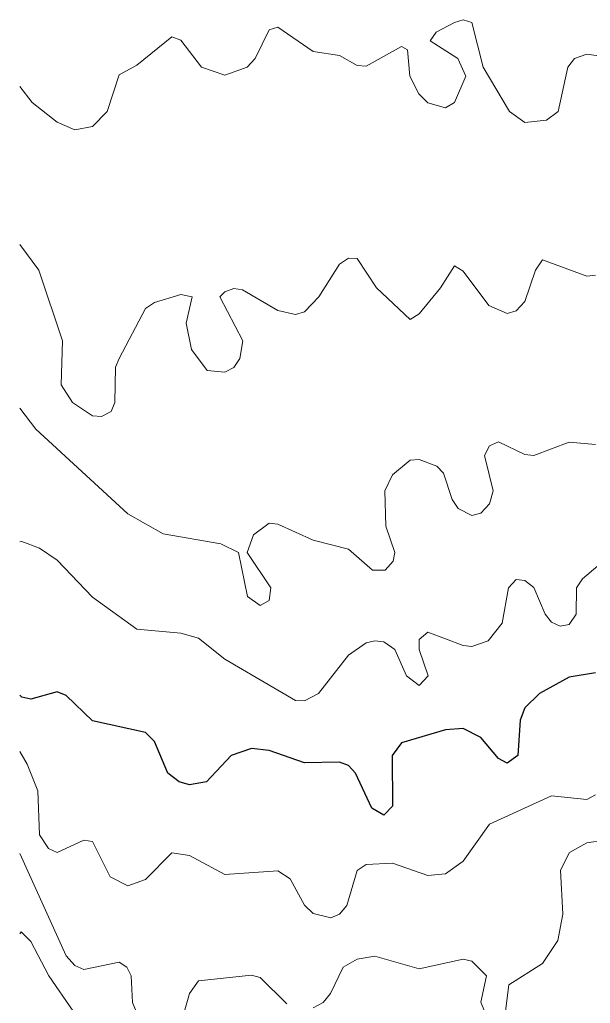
# Model space of a CAD drawing. Extents: x 6810325 to 6812275, y 1878569 to 1880689.
# Drawn here: x 6810325.1 to 6810537.3, y 1879213.1 to 1879578.9 of the extents above; entities that cross this region are included whole.
import ezdxf

# ---------------------------------------------------------------- set-up
doc = ezdxf.new("R2010")
doc.units = 21
doc.header["$LTSCALE"] = 10
doc.header["$MEASUREMENT"] = 0
doc.layers.add('TOPO-CONTOUR-MAJOR', color=34, linetype='CONTINUOUS', lineweight=30)
doc.layers.add('TOPO-CONTOUR-MINOR', color=36, linetype='CONTINUOUS', lineweight=13)

msp = doc.modelspace()

# ---------------------------------------------------------------- linework, layer by layer
at = {"layer": 'TOPO-CONTOUR-MAJOR', "elevation": 195}
msp.add_lwpolyline([(6810539.22, 1879336), (6810529.38, 1879334.45), (6810518.4, 1879328.27), (6810512.98, 1879322.97), (6810511.18, 1879318.43), (6810510.32, 1879305.3), (6810506.42, 1879302.43), (6810503.13, 1879304.09), (6810496.57, 1879312.01), (6810490.01, 1879315.27), (6810483.45, 1879314.81), (6810467.05, 1879310.02), (6810463.58, 1879305.3), (6810463.76, 1879286.39), (6810460.48, 1879283.08), (6810456, 1879285.62), (6810450.01, 1879298.74), (6810447.36, 1879301.54), (6810444.08, 1879302.82), (6810430.96, 1879302.53), (6810417.83, 1879307.17), (6810411.27, 1879307.86), (6810403.69, 1879305.3), (6810394.57, 1879295.46), (6810388.31, 1879294.35), (6810384.37, 1879295.46), (6810380.24, 1879298.74), (6810375.18, 1879310.44), (6810371.9, 1879313.77), (6810352.22, 1879318.21), (6810342.37, 1879327.56), (6810339.09, 1879328.92), (6810329.25, 1879326.18), (6810325.97, 1879326.99), (6810325.11, 1879327.75)], dxfattribs=at)
at = {"layer": 'TOPO-CONTOUR-MINOR'}
for points, elevation in [([(6810552.35, 1879563.71), (6810535.94, 1879566.12), (6810531.37, 1879564.49), (6810528.92, 1879561.21), (6810525.35, 1879544.8), (6810521.04, 1879541.52), (6810512.98, 1879540.67), (6810507.28, 1879544.8), (6810497.4, 1879561.21), (6810493.29, 1879577.82), (6810490.01, 1879578.93), (6810486.73, 1879577.88), (6810480.02, 1879574.33), (6810477.74, 1879571.05), (6810488.05, 1879564.49), (6810491, 1879557.93), (6810486.83, 1879548.08), (6810483.45, 1879546.11), (6810476.89, 1879548.02), (6810473.56, 1879551.37), (6810470.14, 1879557.93), (6810469.34, 1879567.77), (6810467.05, 1879569), (6810453.92, 1879561.59), (6810450.64, 1879561.85), (6810444.08, 1879565.6), (6810434.24, 1879567.09), (6810421.11, 1879576.19), (6810417.83, 1879575.12), (6810412.73, 1879564.49), (6810409.65, 1879561.21), (6810401.43, 1879558.35), (6810392.74, 1879561.21), (6810385.02, 1879571.28), (6810381.74, 1879572.61), (6810368.62, 1879562.04), (6810362.06, 1879558.45), (6810357.64, 1879544.8), (6810352.22, 1879539.25), (6810345.65, 1879537.99), (6810339.09, 1879540.85), (6810329.81, 1879548.08), (6810325.11, 1879554.03)], 199), ([(6810539.22, 1879483.88), (6810535.94, 1879483.48), (6810519.54, 1879489.59), (6810516.96, 1879485.75), (6810512.98, 1879474.15), (6810509.7, 1879470.69), (6810506.42, 1879469.59), (6810499.53, 1879472.63), (6810490.01, 1879485.34), (6810486.73, 1879487.43), (6810481.63, 1879479.19), (6810473.61, 1879469.54), (6810470.33, 1879467.43), (6810457.79, 1879479.19), (6810450.64, 1879490.09), (6810447.36, 1879490.17), (6810444.08, 1879488.05), (6810436.32, 1879475.91), (6810430.96, 1879470.21), (6810427.68, 1879469.32), (6810421.11, 1879470.82), (6810407.99, 1879478.48), (6810404.71, 1879478.95), (6810401.43, 1879477.68), (6810399.51, 1879475.91), (6810408.03, 1879459.5), (6810407, 1879452.94), (6810404.71, 1879449.59), (6810401.43, 1879447.81), (6810394.87, 1879448.44), (6810388.94, 1879456.22), (6810387.01, 1879466.06), (6810389.29, 1879475.91), (6810385.02, 1879476.75), (6810375.18, 1879473.8), (6810371.9, 1879471.56), (6810362.06, 1879452.9), (6810360.78, 1879449.66), (6810360.53, 1879436.54), (6810359.16, 1879433.26), (6810355.5, 1879431.29), (6810352.22, 1879431.62), (6810344.74, 1879436.54), (6810340.49, 1879443.1), (6810340.99, 1879459.5), (6810332.29, 1879485.75), (6810325.11, 1879495.26)], 198), ([(6810539.22, 1879420.87), (6810529.38, 1879421.79), (6810516.26, 1879416.9), (6810512.98, 1879417.25), (6810503.13, 1879421.86), (6810499.85, 1879420.46), (6810497.93, 1879416.85), (6810501.14, 1879403.73), (6810499.85, 1879398.91), (6810496.57, 1879395.34), (6810493.29, 1879394.5), (6810488.14, 1879397.17), (6810485.86, 1879400.45), (6810482.68, 1879410.29), (6810480.17, 1879412.87), (6810473.61, 1879415.32), (6810470.33, 1879415.07), (6810463.76, 1879409.68), (6810460.93, 1879403.73), (6810461.25, 1879390.6), (6810464.62, 1879380.76), (6810463.97, 1879377.48), (6810461.04, 1879374.2), (6810456.33, 1879374.2), (6810447.36, 1879382.06), (6810434.24, 1879385.36), (6810421.11, 1879391.32), (6810417.83, 1879391.72), (6810412.03, 1879387.32), (6810409.75, 1879380.76), (6810418.54, 1879367.64), (6810417.83, 1879362.97), (6810414.55, 1879361.05), (6810409.88, 1879364.36), (6810406.44, 1879380.76), (6810399.96, 1879384.04), (6810378.46, 1879387.74), (6810365.34, 1879395.09), (6810331.08, 1879426.69), (6810325.11, 1879434.41)], 197), ([(6810552.35, 1879386.18), (6810534.38, 1879370.92), (6810532.12, 1879367.64), (6810531.97, 1879357.8), (6810529.38, 1879353.94), (6810526.1, 1879353.32), (6810522.82, 1879354.82), (6810520.51, 1879357.8), (6810516.26, 1879367.69), (6810512.98, 1879370.38), (6810509.7, 1879370.7), (6810506.87, 1879367.64), (6810504.48, 1879354.52), (6810499.35, 1879347.95), (6810493.29, 1879345.83), (6810490.01, 1879346.23), (6810476.89, 1879351.19), (6810473.61, 1879348.37), (6810473.68, 1879344.67), (6810477.04, 1879334.83), (6810473.61, 1879331.25), (6810468.89, 1879334.83), (6810464.64, 1879344.67), (6810460.48, 1879347.51), (6810457.2, 1879347.85), (6810453.92, 1879347.13), (6810447.36, 1879342.6), (6810436.23, 1879328.27), (6810430.96, 1879325.65), (6810427.68, 1879325.74), (6810401.43, 1879341.03), (6810391.59, 1879348.91), (6810385.02, 1879350.8), (6810368.62, 1879352.2), (6810352.22, 1879364.12), (6810339.09, 1879377.9), (6810332.53, 1879382.4), (6810325.97, 1879384.87), (6810325.11, 1879384.67)], 196), ([(6810539.22, 1879290.68), (6810535.96, 1879288.9), (6810522.82, 1879290.29), (6810499.85, 1879279.68), (6810490, 1879265.93), (6810483.45, 1879261.2), (6810476.89, 1879260.62), (6810463.76, 1879265.2), (6810453.92, 1879264.75), (6810450.64, 1879262.45), (6810446.72, 1879249.53), (6810444.08, 1879246.31), (6810440.8, 1879244.94), (6810434.24, 1879246.47), (6810430.96, 1879249.59), (6810425.72, 1879259.37), (6810421.11, 1879262.4), (6810401.43, 1879261.01), (6810388.31, 1879268.06), (6810381.74, 1879269.04), (6810371.9, 1879259.16), (6810365.34, 1879256.74), (6810358.78, 1879260.11), (6810352.22, 1879273.33), (6810348.94, 1879273.8), (6810339.09, 1879269.18), (6810335.81, 1879270.62), (6810332.47, 1879275.78), (6810331.82, 1879292.18), (6810327.9, 1879302.02), (6810325.11, 1879306.7)], 194), ([(6810542.5, 1879273.74), (6810535.94, 1879272.72), (6810529.49, 1879269.21), (6810526.17, 1879262.65), (6810527.06, 1879246.25), (6810525.2, 1879236.41), (6810519.54, 1879227.85), (6810506.93, 1879220), (6810505.79, 1879210.16)], 193), ([(6810369.8, 1879206.88), (6810367.08, 1879213.44), (6810366.52, 1879223.28), (6810364.99, 1879226.56), (6810362.06, 1879228.34), (6810348.94, 1879225.71), (6810345.65, 1879227.19), (6810342.37, 1879230.73), (6810325.11, 1879268.83)], 193), ([(6810344.97, 1879210.16), (6810336, 1879223.28), (6810329.25, 1879236.04), (6810325.62, 1879239.69), (6810325.11, 1879238.96)], 192), ([(6810497.99, 1879210.16), (6810496.57, 1879213.53), (6810498.74, 1879223.28), (6810493.29, 1879228.72), (6810490.01, 1879229.51), (6810473.61, 1879225.95), (6810457.2, 1879230.57), (6810450.64, 1879229.52), (6810445.36, 1879226.56), (6810440.64, 1879216.72), (6810437.99, 1879213.44), (6810434.24, 1879211.36)], 193), ([(6810424.39, 1879212.94), (6810414.55, 1879222.64), (6810411.27, 1879223.6), (6810391.59, 1879221.48), (6810388.31, 1879216.72), (6810385.02, 1879205.5)], 193)]:
    msp.add_lwpolyline(points, dxfattribs=dict(at, elevation=elevation))

doc.saveas('drawing.dxf')
